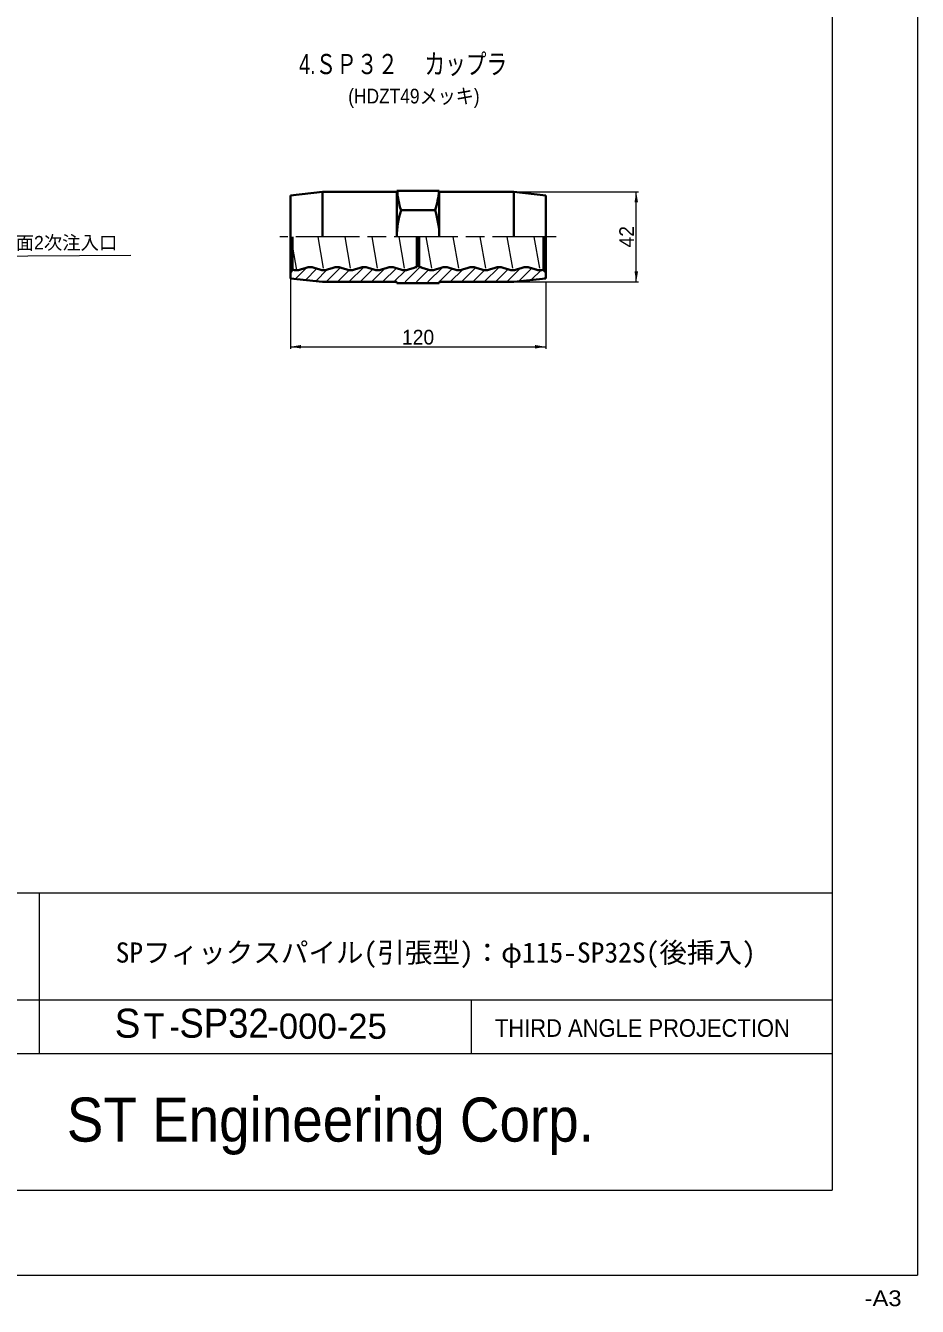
# Model space of a CAD drawing. Units: millimetres at full size, sheet at 1:2.5. Extents: x 2413 to 4093, y 1064 to 2267.
# Drawn here: x 3674 to 4093, y 1064 to 1666 of the extents above; entities that cross this region are included whole.
import ezdxf
from ezdxf.enums import TextEntityAlignment as Align

# ---------------------------------------------------------------- set-up
doc = ezdxf.new("R2010")
doc.units = ezdxf.units.MM
doc.header["$LTSCALE"] = 2.5
doc.linetypes.add('CHAIN', pattern=[18.5, 12, -1.5, 3.5, -1.5])
doc.linetypes.add('DASHED_SPACED', pattern=[12, 6, -6])
for name, color, linetype, lineweight in [('1外形線', 7, 'Continuous', 35), ('2細い実線', 3, 'Continuous', 20), ('3隠れ線', 2, 'DASHED_SPACED', 13), ('4中心線', 1, 'CHAIN', 15), ('6寸法線', 4, 'Continuous', 13), ('7 枠・タイトル', 7, 'Continuous', 13)]:
    doc.layers.add(name, color=color, linetype=linetype, lineweight=lineweight)
doc.styles.add('Arial', font='')
doc.styles.add('ＭＳ ゴシック', font='')
doc.styles.add('ＭＳ Ｐゴシック', font='')
doc.styles.get('Arial').set_extended_font_data('Arial')
doc.styles.get('ＭＳ ゴシック').set_extended_font_data('MS Gothic')
doc.styles.get('ＭＳ Ｐゴシック').set_extended_font_data('MS PGothic')

# ---------------------------------------------------------------- blocks, each defined once
blk = doc.blocks.new('filled_arrow')
at = {"color": 0, "linetype": 'Continuous', "lineweight": -2}
blk.add_solid([(7.5, 1.25), (0, 0), (7.5, -1.25)], dxfattribs=at)

msp = doc.modelspace()

# ---------------------------------------------------------------- hatches: boundary and pattern name
at = {"layer": '2細い実線'}
h = msp.add_hatch(dxfattribs=at)
h.set_pattern_fill('USER', color=256, style=0, pattern_type=2)
h.set_pattern_definition([(45, (4055.127, 1382.503), (-2.65165, 2.65165), [])])
h.paths.add_polyline_path([(3813.714, 1545.963), (3798.714, 1547.663), (3798.714, 1550.483), (3799.714, 1551.483), (3799.714, 1551.821, 0.1707), (3803.363, 1551.768), (3806.057, 1552.672, -0.1632), (3809.872, 1552.672), (3812.566, 1551.768, 0.1632), (3816.063, 1551.768), (3816.507, 1551.917), (3818.757, 1552.672, -0.1632), (3822.572, 1552.672), (3825.266, 1551.768, 0.1632), (3828.763, 1551.768), (3831.457, 1552.672, -0.03916), (3832.367, 1552.899, -0.12325), (3835.272, 1552.672), (3837.966, 1551.768, 0.1632), (3841.463, 1551.768), (3844.157, 1552.672, -0.1632), (3847.972, 1552.672), (3850.666, 1551.768, 0.1632), (3854.163, 1551.768), (3856.857, 1552.672, -0.058), (3858.214, 1552.958), (3858.214, 1554.163), (3859.214, 1554.163), (3859.214, 1552.966, -0.0622), (3860.672, 1552.672), (3863.366, 1551.768, 0.1632), (3866.863, 1551.768), (3869.557, 1552.672, -0.1632), (3873.372, 1552.672), (3876.066, 1551.768, 0.1632), (3879.563, 1551.768), (3882.257, 1552.672, -0.1632), (3886.072, 1552.672), (3888.766, 1551.768, 0.1632), (3892.263, 1551.768), (3894.957, 1552.672, -0.1632), (3898.772, 1552.672), (3901.466, 1551.768, 0.1632), (3904.963, 1551.768), (3907.657, 1552.672, -0.1632), (3911.472, 1552.672), (3914.166, 1551.768, 0.16573), (3917.714, 1551.786), (3917.714, 1551.483), (3918.714, 1550.483), (3918.714, 1547.663), (3903.714, 1545.963), (3833.331, 1545.963), (3816.052, 1545.963)])

# ---------------------------------------------------------------- linework, layer by layer
at = {"layer": '1外形線'}
for p, q in [((3813.714, 1588.363), (3798.714, 1586.663)), ((3798.714, 1586.663), (3798.714, 1547.663)), ((3848.714, 1588.363), (3813.714, 1588.363)), ((3813.714, 1588.363), (3813.714, 1567.163)), ((3868.714, 1588.863), (3848.714, 1588.863)), ((3848.714, 1567.163), (3848.714, 1588.863)), ((3848.714, 1567.163), (3848.714, 1588.863)), ((3868.714, 1567.163), (3868.714, 1588.863)), ((3868.714, 1567.163), (3868.714, 1588.863)), ((3903.714, 1588.363), (3868.714, 1588.363)), ((3903.714, 1588.363), (3918.714, 1586.663)), ((3903.714, 1588.363), (3903.714, 1567.163)), ((3918.714, 1586.663), (3918.714, 1547.663)), ((3866.714, 1579.691), (3850.714, 1579.691)), ((3866.714, 1579.691), (3850.714, 1579.691)), ((3799.714, 1567.163), (3799.714, 1551.483)), ((3858.214, 1567.163), (3858.214, 1552.958)), ((3859.214, 1567.163), (3859.214, 1552.966)), ((3917.714, 1567.163), (3917.714, 1551.483)), ((3859.214, 1554.163), (3858.214, 1554.163)), ((3799.714, 1551.483), (3798.714, 1550.483)), ((3813.714, 1545.963), (3798.714, 1547.663)), ((3803.363, 1551.768), (3806.057, 1552.672)), ((3809.872, 1552.672), (3812.566, 1551.768)), ((3816.063, 1551.768), (3818.757, 1552.672)), ((3822.572, 1552.672), (3825.266, 1551.768)), ((3828.763, 1551.768), (3831.457, 1552.672)), ((3835.272, 1552.672), (3837.966, 1551.768)), ((3841.463, 1551.768), (3844.157, 1552.672)), ((3847.972, 1552.672), (3850.666, 1551.768)), ((3854.163, 1551.768), (3856.857, 1552.672)), ((3860.672, 1552.672), (3863.366, 1551.768)), ((3866.863, 1551.768), (3869.557, 1552.672)), ((3873.372, 1552.672), (3876.066, 1551.768)), ((3879.563, 1551.768), (3882.257, 1552.672)), ((3886.072, 1552.672), (3888.766, 1551.768)), ((3892.263, 1551.768), (3894.957, 1552.672)), ((3898.772, 1552.672), (3901.466, 1551.768)), ((3903.714, 1545.963), (3918.714, 1547.663)), ((3904.963, 1551.768), (3907.657, 1552.672)), ((3911.472, 1552.672), (3914.166, 1551.768)), ((3917.714, 1551.483), (3918.714, 1550.483)), ((3848.714, 1545.963), (3813.714, 1545.963)), ((3848.714, 1545.963), (3848.714, 1545.463)), ((3868.714, 1545.463), (3848.714, 1545.463)), ((3903.714, 1545.963), (3868.714, 1545.963)), ((3868.714, 1545.963), (3868.714, 1545.463))]:
    msp.add_line(p, q, dxfattribs=at)
for centre, radius, start, end in [((3888.955, 1592.22), 40.241, 184.78533, 198.13988), ((3828.474, 1592.22), 40.241, 341.86012, 355.21467), ((3888.955, 1567.163), 40.241, 161.86012, 180), ((3828.474, 1567.163), 40.241, 0, 18.13988), ((3801.614, 1556.983), 5.5, 249.79045, 288.53784), ((3807.964, 1546.983), 6, 71.46216, 108.53784), ((3814.314, 1556.983), 5.5, 251.46216, 288.53784), ((3820.664, 1546.983), 6, 71.46216, 108.53784), ((3827.014, 1556.983), 5.5, 251.46216, 288.53784), ((3833.364, 1546.983), 6, 71.46216, 108.53784), ((3839.714, 1556.983), 5.5, 251.46216, 288.53784), ((3846.064, 1546.983), 6, 71.46216, 108.53784), ((3852.414, 1556.983), 5.5, 251.46216, 288.53784), ((3858.764, 1546.983), 6, 95.2595, 108.53784), ((3858.764, 1546.983), 6, 71.46216, 85.69878), ((3865.114, 1556.983), 5.5, 251.46216, 288.53784), ((3871.464, 1546.983), 6, 71.46216, 108.53784), ((3877.814, 1556.983), 5.5, 251.46216, 288.53784), ((3884.164, 1546.983), 6, 71.46216, 108.53784), ((3890.514, 1556.983), 5.5, 251.46216, 288.53784), ((3896.864, 1546.983), 6, 71.46216, 108.53784), ((3903.214, 1556.983), 5.5, 251.46216, 288.53784), ((3909.564, 1546.983), 6, 71.46216, 108.53784), ((3915.914, 1556.983), 5.5, 251.46216, 289.10332)]:
    msp.add_arc(centre, radius, start, end, dxfattribs=at)
at = {"layer": '3隠れ線'}
for p, q in [((3811.583, 1567.163), (3814.314, 1551.483)), ((3824.283, 1567.163), (3827.014, 1551.483)), ((3836.983, 1567.163), (3839.714, 1551.483)), ((3849.683, 1567.163), (3852.414, 1551.483)), ((3862.383, 1567.163), (3865.114, 1551.483)), ((3875.083, 1567.163), (3877.814, 1551.483)), ((3887.783, 1567.163), (3890.514, 1551.483)), ((3900.483, 1567.163), (3903.214, 1551.483)), ((3913.183, 1567.163), (3915.914, 1551.483)), ((3799.714, 1562.389), (3801.614, 1551.483))]:
    msp.add_line(p, q, dxfattribs=at)
at = {"layer": '4中心線'}
msp.add_line((3923.714, 1567.163), (3793.714, 1567.163), dxfattribs=at)
at = {"layer": '6寸法線'}
for p, q in [((3903.777, 1588.363), (3962.304, 1588.363)), ((3961.304, 1545.963), (3961.304, 1588.363)), ((3798.714, 1547.6), (3798.714, 1514.501)), ((3903.777, 1545.963), (3962.304, 1545.963)), ((3918.714, 1545.6), (3918.714, 1514.501)), ((3798.714, 1515.501), (3918.714, 1515.501))]:
    msp.add_line(p, q, dxfattribs=at)
msp.add_lwpolyline([(3600.082, 1531.227), (3604.504, 1533.561), (3650.942, 1558.074), (3723.637, 1558.617)], dxfattribs=at)
at = {"layer": '7 枠・タイトル'}
for p, q in [((4093.483, 2267.062), (4093.483, 1079.062)), ((4053.483, 2227.062), (4053.483, 1119.062)), ((3611.165, 1258.758), (4053.483, 1258.758)), ((3680.536, 1258.758), (3680.536, 1183.306)), ((3611.165, 1208.456), (4053.483, 1208.456)), ((3883.613, 1208.456), (3883.613, 1183.306)), ((3611.165, 1183.306), (4053.483, 1183.306)), ((2453.483, 1119.062), (4053.483, 1119.062)), ((2413.483, 1079.062), (4093.483, 1079.062))]:
    msp.add_line(p, q, dxfattribs=at)

# ---------------------------------------------------------------- block references
at = {"layer": '6寸法線', "xscale": 0.667, "yscale": 0.667}
for p, rotation in [((3961.304, 1588.363), 270), ((3961.304, 1545.963), 90), ((3918.714, 1515.501), 180)]:
    msp.add_blockref('filled_arrow', p, dxfattribs=dict(at, rotation=rotation))
msp.add_blockref('filled_arrow', (3798.714, 1515.501), dxfattribs=at)

# ---------------------------------------------------------------- texts
at = {"layer": '6寸法線', "style": 'ＭＳ Ｐゴシック'}
msp.add_text('42', height=6.928, rotation=90, dxfattribs=at).set_placement((3956.804, 1567.214), align=Align.MIDDLE_CENTER)
msp.add_text('背面2次注入口', height=6.334, dxfattribs=at).set_placement((3717.32, 1564.435), align=Align.MIDDLE_RIGHT)
msp.add_text('120', height=6.928, dxfattribs=at).set_placement((3858.714, 1520.001), align=Align.MIDDLE_CENTER)
at = {"layer": '7 枠・タイトル', "style": 'ＭＳ Ｐゴシック', "width": 0.75}
msp.add_text('4.ＳＰ３２\u3000 カップラ', height=9.501, dxfattribs=at).set_placement((3900.605, 1648.413), align=Align.MIDDLE_RIGHT)
at = {"layer": '7 枠・タイトル', "style": 'ＭＳ Ｐゴシック', "width": 0.9}
msp.add_text('(HDZT49メッキ)', height=6.928, dxfattribs=at).set_placement((3856.762, 1633.346), align=Align.MIDDLE_CENTER)
at = {"layer": '7 枠・タイトル', "style": 'ＭＳ ゴシック'}
msp.add_text('SPフィックスパイル(引張型)：φ115-SP32S(後挿入)', height=9.494, dxfattribs=at).set_placement((3867.009, 1230.724), align=Align.MIDDLE_CENTER)
at = {"layer": '7 枠・タイトル'}
for s, height, style, width, p in [('S', 13.64, 'Arial', 0.95, (3716.071, 1186.581)), ('SP32', 13.64, 'Arial', 0.9, (3746.556, 1186.581)), ('Ｔ-', 11.88, 'ＭＳ Ｐゴシック', 0.9, (3727.318, 1186.581)), ('-000-25', 11.88, 'ＭＳ Ｐゴシック', 1.05, (3787.808, 1186.581)), ('THIRD ANGLE PROJECTION', 8.297, 'ＭＳ Ｐゴシック', 0.95, (3894.865, 1188.586)), ('ST Engineering Corp.', 20.74, 'ＭＳ Ｐゴシック', 0.95, (3693.559, 1135.593)), ('-A3', 7.423, 'ＭＳ Ｐゴシック', 1.15, (4068.676, 1062.237))]:
    msp.add_text(s, height=height, dxfattribs=dict(at, style=style, width=width)).set_placement(p, align=Align.BOTTOM_LEFT)

doc.saveas('drawing.dxf')
